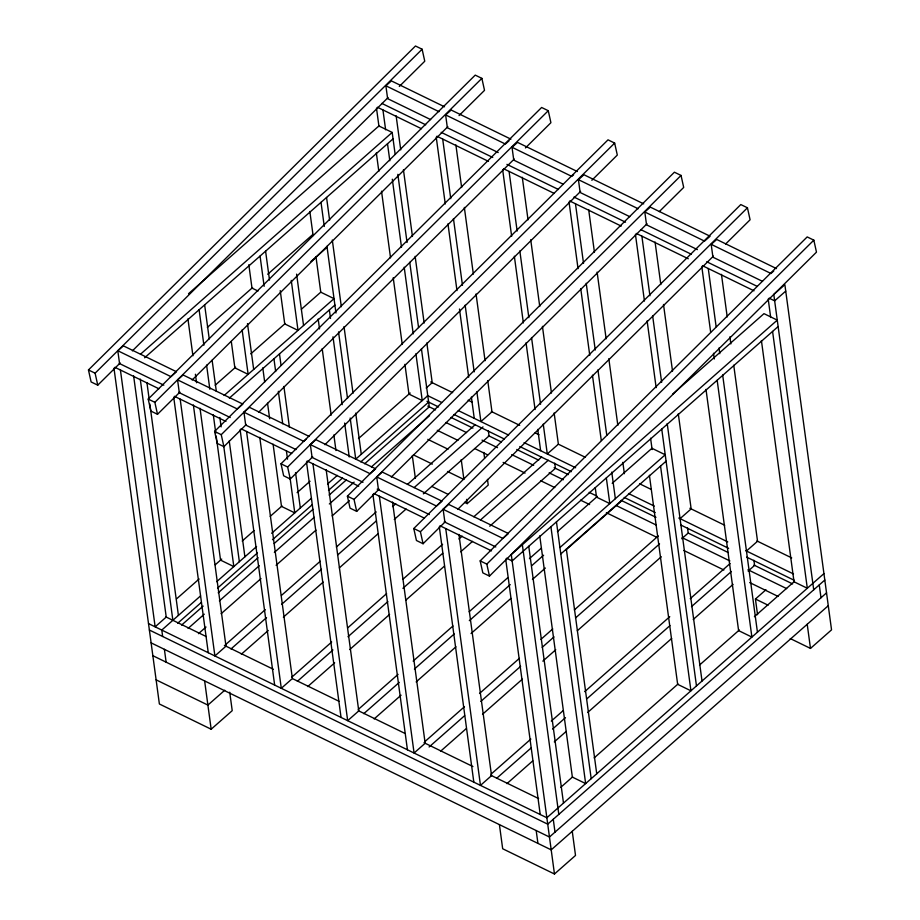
<?xml version="1.0" encoding="UTF-8"?>
<svg xmlns="http://www.w3.org/2000/svg" width="920" height="920" viewBox="0 0 920 920"><rect width="100%" height="100%" fill="white"/><g stroke="black" fill="none" stroke-linecap="round" stroke-linejoin="round"><path stroke-width="1.38" d="M120.163 362.974L97.75 385.169L91.114 381.938L88.458 369.955L415.472 46L422.119 49.231L424.764 61.226L399.303 86.457M97.75 385.169L95.105 373.186L422.119 49.231M132.388 350.865L388.091 97.554M179.917 392.092L157.504 414.299L150.868 411.067L148.212 399.073L475.226 75.118L481.873 78.361L484.518 90.344L459.057 115.575M157.504 414.299L154.859 402.316L481.873 78.361M192.142 379.983L447.844 126.672M246.307 424.453L223.893 446.66L217.258 443.417L214.601 431.434L541.627 107.479L548.262 110.722L550.908 122.705L525.447 147.936M223.893 446.66L221.248 434.677L548.262 110.722M258.531 412.344L514.234 159.033M312.697 456.815L290.283 479.021L283.647 475.778L281.002 463.795L608.016 139.84L614.652 143.083L617.308 155.066L591.836 180.297M290.283 479.021L287.638 467.026L614.652 143.083M324.921 444.705L580.623 191.394M379.097 489.175L356.684 511.382L350.037 508.139L347.392 496.156L674.406 172.201L681.042 175.444L683.698 187.427L659.249 211.646M356.684 511.382L354.027 499.387L681.042 175.444M391.322 477.066L647.024 223.755M445.487 521.536L423.073 543.731L416.438 540.5L413.781 528.517L740.795 204.562L747.442 207.793L750.087 219.788L725.638 244.007M423.073 543.731L420.417 531.748L747.442 207.793M457.711 509.427L713.414 256.116M480.171 560.878L807.185 236.923L813.832 240.154L816.477 252.149L489.463 576.092L482.827 572.861L480.171 560.878L486.818 564.109L489.463 576.092M486.818 564.109L813.832 240.154M430.606 119.588L387.619 98.635L385.882 85.79L391.414 80.914L444.532 106.8M117.817 350.738L123.36 345.851L176.467 371.737L170.924 376.625L117.817 350.738L119.554 363.572M188.531 293.71L378.902 125.959L392.184 132.434L395.163 154.468M140.507 354.2L392.184 132.434M144.601 357.788L393.047 138.862M498.214 152.547L447.361 127.753L445.625 114.919L451.168 110.032L510.922 139.161M207.345 327.428L252.597 287.558M267.685 274.263L312.938 234.393M310.925 261.522L327.094 247.284M177.571 379.856L183.114 374.98L242.868 404.098L237.325 408.986L177.571 379.856L179.308 392.702M215.165 385.216L235.635 367.183M250.723 353.889L285.2 323.506M301.358 309.269L320.758 292.18L334.029 298.643L224.123 395.485M509.082 140.783L505.379 144.037L445.625 114.919M563.339 184.287L513.762 160.114L512.026 147.28L517.569 142.393L577.311 171.522M229.31 398.118L334.903 305.072M295.975 449.569L245.697 425.063L243.961 412.217L249.504 407.341L309.258 436.459M573.62 174.777L571.78 176.398L512.026 147.28M629.728 216.648L580.152 192.475L578.415 179.642L583.958 174.754L643.712 203.872M306.486 438.897L303.715 441.347L243.961 412.217M310.35 444.578L315.893 439.691L375.647 468.82L370.104 473.708L310.35 444.578L312.087 457.424M176.502 598.92L199.123 579.002M215.268 564.765L221.731 559.072M242.202 541.04L254.046 530.598M270.192 516.373L282.037 505.931M297.114 492.648L310.04 481.263M358.501 438.564L410.193 393.012M426.178 388.01L432.216 382.685L426.845 342.941M200.548 595.907L161.782 630.062L162.656 636.49M216.706 581.67L256.553 546.56M271.63 533.278L311.478 498.168M327.623 483.943L337.318 475.398M355.626 459.264L427.777 395.692M177.732 623.208L201.422 602.324M217.58 588.098L257.416 552.989M272.492 539.707L312.34 504.597M328.497 490.36L342.493 478.02M360.801 461.886L428.639 402.109M644.805 211.991L650.348 207.115L710.102 236.233L704.559 241.12L644.805 211.991L646.542 224.836L697.394 249.619M181.596 625.082L203.136 606.107M218.212 592.813L258.06 557.704M274.206 543.478L312.984 509.312M329.13 495.086L346.368 479.895M364.665 463.772L429.284 406.835L421.44 348.864M188.105 628.429L204.274 614.181M219.374 600.886L259.267 565.731M274.355 552.437L314.249 517.281M329.337 503.987L354.142 482.137M371.392 466.934L429.605 415.633M198.467 633.673L206.011 627.026M221.111 613.72L261.004 578.577M276.092 565.271L315.985 530.127M332.154 515.878L349.404 500.675M376.74 476.94L382.283 472.052L442.037 501.181L436.494 506.057L376.74 476.94L378.476 489.785M225.434 644.77L265.282 609.661M281.439 595.424L320.206 561.269M336.352 547.032L376.199 511.922M407.433 484.403L475.272 424.626M231 648.956L266.536 617.642M281.612 604.359L321.459 569.25M337.617 555.013L376.383 520.858M392.529 506.621L395.761 503.769M414.069 487.646L482.988 426.914M241.35 654.2L268.272 630.476M283.348 617.193L323.196 582.084M339.353 567.858L378.12 533.692M394.266 519.455L406.111 509.024M423.349 493.844L489.037 435.953L488.347 430.824M762.519 281.359L712.931 257.197L711.194 244.352L716.737 239.476L776.491 268.594M224.744 690.241L207.897 705.088L156.112 679.845M443.141 509.3L448.684 504.413L508.426 533.542L502.895 538.418L443.141 509.3L444.877 522.146M113.976 368.184L159.379 703.984L211.163 729.226L232.219 710.665L229.724 692.208M464.657 502.4L467.176 503.642L488.232 485.081L487.473 479.4M291.835 677.131L331.671 642.022M347.829 627.785L386.596 593.63M402.753 579.393L442.589 544.284M473.823 516.764L541.673 456.987M554.139 412.942L558.371 444.176L547.285 453.94L543.248 424.12M297.39 681.317L332.925 650.003M348.001 636.72L387.849 601.611M402.925 588.317L442.773 553.207M458.93 538.982L462.162 536.13M480.458 519.995L548.308 460.218M773.72 271.032L770.948 273.481L711.194 244.352M307.74 686.561L334.661 662.837M349.738 649.554L389.585 614.445M405.743 600.219L444.509 566.053M460.667 551.816L472.512 541.385M489.739 526.205L555.427 468.315L554.737 463.185M785.737 291.099L774.651 300.863L769.12 298.16M672.554 394.209L763.98 313.651L777.262 320.125L511.267 554.495L554.461 874L575.517 855.45L572.251 831.3M778.124 326.542L512.129 560.924L506.598 558.221M557.405 531.599L597.16 496.57M612.191 483.322L651.946 448.293L665.229 454.767L559.935 547.538M358.225 709.492L398.072 674.383M413.149 661.089L452.985 625.98M469.142 611.754L507.909 577.587M529.448 558.612L541.293 548.17M363.779 713.667L399.326 682.364M414.402 669.07L454.238 633.96M469.315 620.678L510.243 584.625M531.783 565.65L543.628 555.208M560.809 553.966L666.091 461.184M374.141 718.922L401.062 695.198M416.139 681.915L455.975 646.806M471.051 633.523L510.899 598.414M532.438 579.439L545.365 568.054M565.823 550.022L621.817 500.675M424.614 741.842L464.462 706.732M479.538 693.45L519.386 658.341M540.914 639.365L552.759 628.923M574.298 609.948L658.294 535.934M680.064 518.661L691.15 508.886L678.293 413.77M429.099 746.982L464.634 715.668M480.792 701.431L520.639 666.321M542.167 647.346L554.024 636.904M575.552 617.929L659.548 543.915M440.53 751.283L466.371 728.513M482.528 714.276L522.376 679.167M542.834 661.135L555.76 649.75M577.288 630.775L661.284 556.761M681.755 538.729L688.217 533.036L687.516 527.896M491.004 774.203L530.851 739.093M551.31 721.073L563.155 710.631M584.694 691.656L669.771 616.688M690.23 598.667L730.077 563.558M746.453 551.022L757.539 541.247L733.734 365.205M496.57 778.389L531.024 748.029M552.563 729.054L565.49 717.657M587.029 698.682L669.944 625.623M691.483 606.636L731.331 571.527M506.92 783.644L532.76 760.874M554.3 741.888L566.145 731.457M587.684 712.471L671.681 638.457M693.22 619.482L733.067 584.372M748.144 571.09L754.607 565.397L753.905 560.257M757.539 614.652L755.435 599.023L765.957 589.755M560.797 787.301L572.631 776.871M594.136 757.919L678.029 683.997M699.545 665.045L739.335 629.981M754.4 616.71L794.19 581.647M823.929 573.608L546.859 817.753L148.511 623.599M824.803 580.037L547.722 824.17L149.373 630.016M826.539 592.871L549.458 837.016L151.11 642.861M828.276 605.716L551.195 849.861L152.846 655.695M790.269 638.56L810.485 648.416L831.542 629.855L784.863 284.671L773.789 294.434L813.717 589.8M385.882 85.79L438.989 111.676M578.415 179.642L638.169 208.759M381.88 103.419L425.707 124.786M441.174 132.33L492.752 157.458M506.931 164.369L558.497 189.508M573.965 197.041L625.531 222.18M640.998 229.724L691.276 254.23M706.744 261.763L757.022 286.269M377.407 107.237L421.417 128.696M436.897 136.229L488.462 161.368M503.55 168.728L554.208 193.418M569.675 200.951L621.241 226.09M636.341 233.45L688.275 258.761M702.454 265.673L754.02 290.812M258.025 291.042L251.988 288.098L248.825 264.707M430.732 381.961L452.651 392.644M468.119 400.188L471.994 402.074M491.326 411.493L519.685 425.327M535.164 432.86L539.028 434.746M558.371 444.176L585.442 457.366M639.584 483.759L651.188 489.417M689.862 508.265L724.672 525.228M756.895 540.937L791.706 557.899M427.386 395.497L441.565 402.408M458.332 410.584L508.61 435.091M524.078 442.623L575.644 467.762M628.498 493.522L654.281 506.092M678.776 518.029L727.766 541.903M745.809 550.7L793.511 573.953M426.972 401.292L438.575 406.95M454.043 414.494L504.321 438.989M519.788 446.534L571.354 471.672M624.208 497.432L655.155 512.509M680.938 525.078L728.629 548.332M746.683 557.129L794.385 580.37M427.8 406.111L435.539 409.883M451.007 417.427L472.926 428.099M488.393 435.643L501.285 441.922M516.752 449.466L538.672 460.149M554.139 467.693L568.318 474.605M621.172 500.365L655.983 517.327M688.217 533.036L728.18 552.517M753.963 565.087L792.637 583.935M445.878 422.498L466.532 432.572M482.022 440.116L497.513 447.672M511.716 454.595L533.658 465.29M549.148 472.845L563.351 479.757M589.168 492.349L596.919 496.121M616.273 505.563L656.293 525.067M682.122 537.648L729.882 560.935M747.96 569.745L786.681 588.616M437.276 430.307L457.941 440.381M474.72 448.558L487.623 454.848M503.125 462.403L525.067 473.098M540.558 480.654L554.76 487.565M580.577 500.158L589.616 504.562M606.395 512.739L656.742 537.28M683.859 550.493L723.879 569.997M749.696 582.578L778.09 596.424M427.811 439.346L448.017 449.201M755.435 599.023L768.062 605.188M413.39 454.871L432.342 464.105M447.499 471.488L463.91 479.492L461.23 459.609M431.813 486.404L448.235 494.408M119.358 363.48L163.817 385.147M178.664 392.391L230.23 417.519M311.443 457.102L363.009 482.241M377.188 489.152L429.329 514.567M444.233 521.824L495.799 546.963M114.885 367.298L158.907 388.757M174.374 396.29L225.94 421.429M241.028 428.789L291.686 453.479M307.153 461.012L358.719 486.151M373.819 493.499L424.465 518.19M439.944 525.734L491.51 550.873M88.458 369.955L95.105 373.186M148.212 399.073L154.859 402.316M214.601 431.434L221.248 434.677M281.002 463.795L287.638 467.026M347.392 496.156L354.027 499.387M413.781 528.517L420.417 531.748M165.623 616.768L206.356 636.617M224.388 645.414L273.32 669.265M292.64 678.684L339.008 701.281M358.317 710.688L404.685 733.286M424.005 742.704L472.937 766.556M490.969 775.341L538.625 798.571M554.461 874L502.676 848.757L499.41 824.619M819.26 584.913L820.996 597.758M768.2 299.046L770.695 317.503M772.581 331.43L807.311 588.259L794.029 581.785L761.415 340.561M807.219 624.266L810.485 648.416M721.452 274.355L727.214 316.94M729.905 336.812L730.859 343.919M708.262 268.502L716.128 326.703M719.014 348.001L719.773 353.683M722.66 374.98L757.436 632.201M701.81 266.685L710.643 331.993M713.518 353.28L714.288 358.961M717.163 380.259L751.893 637.088L738.61 630.614L705.996 389.39M655.063 241.994L660.824 284.579M663.504 304.462L672.531 371.185M641.872 236.141L649.934 295.768M652.613 315.641L661.641 382.363M667.207 423.534L702.018 681.03M635.421 234.324L644.448 301.047M647.128 320.93L656.155 387.653M661.756 429.088L696.474 685.918M660.548 466.072L690.943 690.805L677.66 684.331L649.394 475.249M650.589 438.219L652.119 449.569M588.673 209.633L594.435 252.218M597.115 272.101L606.142 338.824M608.821 358.697L617.849 425.419M622.84 462.334L624.369 473.697M575.471 203.78L583.533 263.407M586.224 283.279L595.251 350.014M597.931 369.886L606.763 435.194M611.754 472.098L615.353 498.709M569.031 201.963L578.047 268.686M580.738 288.57L589.755 355.292M592.445 375.164L601.278 440.473M606.337 477.917L609.81 503.596L596.528 497.122L595.251 487.657M522.284 177.272L528.034 219.868M530.725 239.74L539.741 306.464M542.432 326.335L551.459 393.058M566.352 549.079L596.735 773.812M509.082 171.419L517.143 231.046M519.834 250.918L528.851 317.653M531.541 337.525L540.569 404.248M556.462 521.858L591.192 778.688M502.642 169.602L511.658 236.325M514.349 256.208L523.365 322.931M526.056 342.803L535.072 409.526M537.763 429.41L540.638 450.697M550.919 526.746L585.649 783.575L572.366 777.101L539.752 535.877M528.759 546.273L563.488 803.102M522.353 544.732L558.808 814.407M553.265 819.294L555.001 832.128M455.883 144.911L461.644 187.507M464.335 207.38L473.351 274.102M476.042 293.974L485.058 360.709M487.749 380.581L491.97 411.815L480.895 421.578L476.859 391.77M505.69 559.107L540.224 814.522M442.692 139.058L450.754 198.685M453.445 218.569L462.461 285.292M465.152 305.164L474.168 371.887M536.188 830.541L537.924 843.387M483.816 452.421L484.587 458.102M436.241 137.241L445.268 203.975M447.959 223.847L456.975 290.57M459.471 309.028L468.683 377.177M471.373 397.049L474.248 418.347M466.601 499.376L467.176 503.642M458.93 534.405L491.544 775.629L480.47 785.393L445.74 528.563M396.129 115.793L400.74 149.856M403.431 169.74L412.447 236.463M415.138 256.335L424.154 323.058M397.842 174.328L407.054 242.443M409.745 262.303L418.565 327.577M382.938 109.94L385.629 129.812M387.515 143.738L389.815 160.77M392.311 179.216L401.511 247.33M404.202 267.191L413.218 333.879M415.909 353.751L422.234 400.568L408.952 394.105L404.926 364.308M439.3 526.746L473.823 782.161M376.487 108.123L378.982 126.58M376.337 152.881L378.833 171.327M381.524 191.187L390.54 257.876M393.219 277.748L402.247 344.436M412.321 455.676L415.391 478.4M392.541 502.044L425.155 743.268L414.08 753.031L379.35 496.202M372.899 494.385L407.433 749.8M326.554 197.455L329.624 220.156M332.304 240.016L341.331 306.716M344.011 326.577L353.027 393.265M355.718 413.137L361.284 454.284M321.011 202.331L324.277 226.458M326.957 246.318L335.972 313.018M338.537 331.924L347.518 398.372M350.175 418.013L355.741 459.172M329.36 309.948L330.51 318.435M332.994 336.812L342.171 404.673M344.655 423.05L349.243 456.987M309.844 211.473L313.11 235.589M315.985 256.875L320.781 292.353M318.182 319.033L319.527 328.923M322.195 348.714L331.188 415.161M333.856 434.953L335.961 450.512M326.151 469.683L358.766 710.907L347.679 720.67L312.961 463.841M296.608 274.137L303.554 325.507M291.26 280.404L298.011 330.384L284.74 323.909L280.232 290.593M306.509 462.024L341.044 717.439M265.592 251.16L269.502 280.059M279.484 353.901L281.014 365.205M283.889 386.411L289.432 427.409M295.538 472.65L300.322 508.001M260.061 256.048L264.143 286.315M273.941 358.777L275.666 371.507M278.346 391.299L282.739 423.809M286.373 450.673L287.523 459.16M290.007 477.537L294.779 512.877L281.497 506.402L273.09 444.199M262.775 367.862L264.684 381.995M267.548 403.202L269.652 418.749M247.492 323.633L253.678 369.449M259.762 437.322L292.376 678.546L281.29 688.309L246.56 431.48M242.132 329.912L248.135 374.336L234.864 367.862L231.299 341.481M240.12 429.663L274.654 685.078M229.23 440.898L244.904 556.83M204.642 304.876L209.242 338.928M212.117 360.214L216.349 391.437M219.868 417.507L221.145 426.903M223.629 445.349L239.361 561.706M199.099 309.752L203.895 345.23M206.586 365.102L209.84 389.217M213.302 414.759L215.786 433.205M216.177 436.046L233.829 566.593L220.547 560.119L200.019 408.284M187.933 318.895L192.924 355.787M195.408 374.233L196.57 382.743M193.373 404.961L225.986 646.185L214.9 655.96L180.17 399.119M173.73 397.302L208.265 652.717M204.631 680.938L211.163 729.226M146.947 382.709L149.052 398.314M149.822 403.995L178.411 615.422M140.254 379.074L172.868 620.298M133.618 375.843L166.232 617.067L155.146 626.831L120.416 370.001M164.392 649.324L166.129 662.17"/></g></svg>
